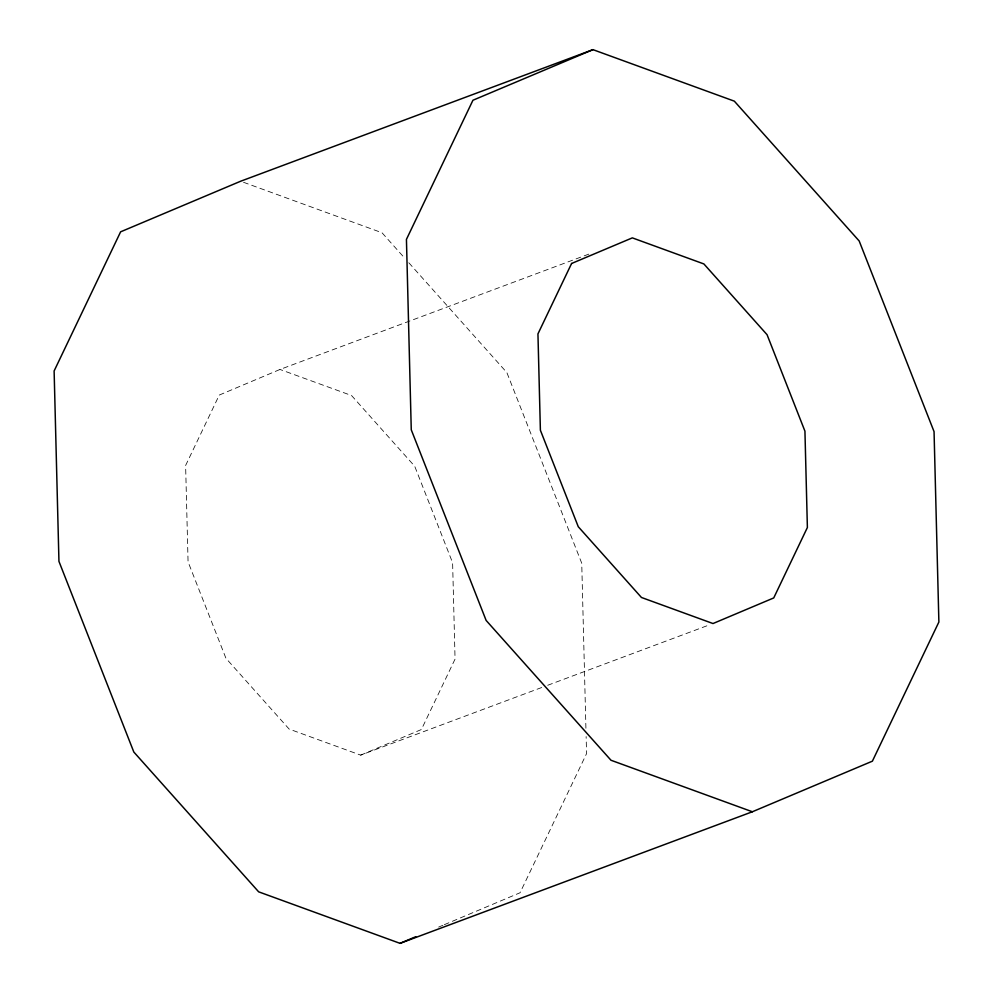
<?xml version="1.0" encoding="UTF-8"?>
<svg xmlns="http://www.w3.org/2000/svg" width="993" height="993" viewBox="0 0 993 993"><rect width="100%" height="100%" fill="white"/><g stroke="black" fill="none" stroke-linecap="round" stroke-linejoin="round"><path stroke-width="0.74" stroke-dasharray="4.96 3.72" d="M588.837 254.121L280.001 369.458L219.267 395.065L185.617 465.481L188.062 561.827L225.945 658.309L289.124 729.061L360.67 755.127L541.905 687.441M360.67 755.127L421.404 729.52L455.055 659.104L452.609 562.758L414.726 466.276L351.547 395.524L280.001 369.458M438.621 927.09L442.903 925.277M444.33 924.682L520.059 892.757L586.565 753.613L586.131 736.583M547.702 685.269L710.094 624.622M243.546 182.302L382.007 232.747L404.71 258.168M408.843 262.785L506.864 372.561L581.737 563.205L585.932 728.85"/><path stroke-width="1.49" d="M592.958 49.65L472.941 100.243L406.435 239.387L411.263 429.795L486.136 620.439L610.993 760.253L752.359 811.765L872.388 761.172L938.881 622.028L934.053 431.62L859.181 240.976L734.336 101.162L592.958 49.65L240.641 181.235L120.612 231.828L54.118 370.972L58.947 561.38L133.819 752.024L258.664 891.838L400.042 943.35L752.359 811.765M400.042 943.35L415.757 936.722M571.596 263.48L537.945 333.896L540.391 430.242L578.274 526.724L641.453 597.476L712.999 623.542L773.733 597.935L807.383 527.519L804.938 431.173L767.055 334.691L703.876 263.939L632.33 237.873L571.596 263.48"/></g></svg>
